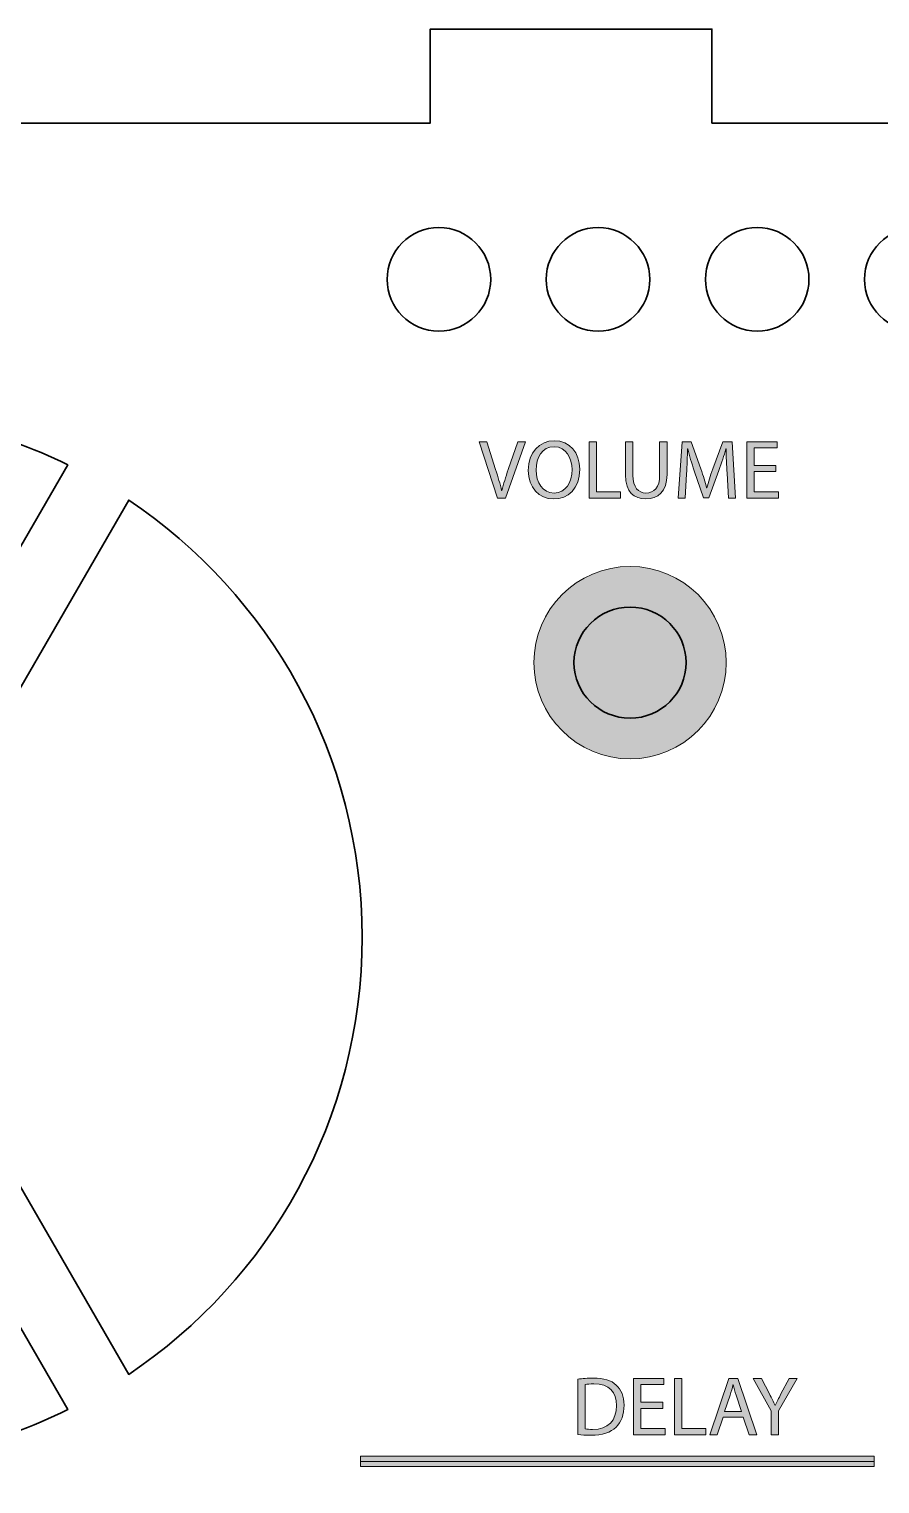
# Model space of a CAD drawing. Header units: inches. Extents: x 182 to 602, y -393 to -9.
# Drawn here: x 256.3 to 313.8, y -108.2 to -9.9 of the extents above; entities that cross this region are included whole.
import ezdxf

# ---------------------------------------------------------------- set-up
doc = ezdxf.new("R2010")
doc.units = ezdxf.units.IN
doc.header["$MEASUREMENT"] = 0
doc.layers.add('TOP', color=7, linetype='Continuous')

# ---------------------------------------------------------------- blocks, each defined once
blk = doc.blocks.new('block 7')
at = {"layer": 'TOP', "color": 1, "lineweight": 35, "true_color": 0xff0000}
for points, knots in [([(232.825, -68.88), (233.909, -64.135), (238.156, -60.593), (243.235, -60.593), (244.328, -60.593), (245.383, -60.758), (246.376, -61.063), (246.376, -61.063), (258.933, -39.338), (258.933, -39.338), (254.197, -37.011), (248.869, -35.701), (243.235, -35.701), (224.375, -35.701), (208.942, -50.351), (207.716, -68.88), (207.716, -68.88), (232.825, -68.88), (232.825, -68.88)], [0, 0, 0, 0, 1, 1, 1, 2, 2, 2, 3, 3, 3, 4, 4, 4, 5, 5, 5, 6, 6, 6, 6]), ([(250.503, -79.075), (250.503, -79.075), (263.06, -100.8), (263.06, -100.8), (272.574, -94.417), (278.836, -83.57), (278.836, -71.261), (278.836, -58.953), (272.574, -48.106), (263.06, -41.722), (263.06, -41.722), (250.503, -63.447), (250.503, -63.447), (252.601, -65.395), (253.915, -68.174), (253.915, -71.261), (253.915, -74.348), (252.601, -77.127), (250.503, -79.075)], [0, 0, 0, 0, 1, 1, 1, 2, 2, 2, 3, 3, 3, 4, 4, 4, 5, 5, 5, 6, 6, 6, 6]), ([(250.355, -71.261), (250.355, -67.333), (247.167, -64.149), (243.235, -64.149), (239.303, -64.149), (236.115, -67.333), (236.115, -71.261), (236.115, -75.189), (239.303, -78.373), (243.235, -78.373), (247.167, -78.373), (250.355, -75.189), (250.355, -71.261)], [0, 0, 0, 0, 1, 1, 1, 2, 2, 2, 3, 3, 3, 4, 4, 4, 4]), ([(246.376, -81.459), (245.383, -81.764), (244.328, -81.929), (243.235, -81.929), (238.156, -81.929), (233.909, -78.387), (232.825, -73.642), (232.825, -73.642), (207.716, -73.642), (207.716, -73.642), (208.942, -92.171), (224.375, -106.821), (243.235, -106.821), (248.869, -106.821), (254.197, -105.512), (258.933, -103.184), (258.933, -103.184), (246.376, -81.459), (246.376, -81.459)], [0, 0, 0, 0, 1, 1, 1, 2, 2, 2, 3, 3, 3, 4, 4, 4, 5, 5, 5, 6, 6, 6, 6])]:
    blk.add_open_spline(points, degree=3, knots=knots, dxfattribs=at)
blk = doc.blocks.new('block 6')
at = {"layer": 'TOP'}
blk.add_blockref('block 7', (0, 0), dxfattribs=at)
blk = doc.blocks.new('block 9')
at = {"layer": 'TOP', "color": 1, "lineweight": 35, "true_color": 0xff0000}
for points in [[(287.527, -26.803), (287.527, -28.736), (285.96, -30.303), (284.027, -30.303), (282.094, -30.303), (280.527, -28.736), (280.527, -26.803), (280.527, -24.87), (282.094, -23.303), (284.027, -23.303), (285.96, -23.303), (287.527, -24.87), (287.527, -26.803)], [(298.283, -26.803), (298.283, -28.736), (296.716, -30.303), (294.783, -30.303), (292.85, -30.303), (291.283, -28.736), (291.283, -26.803), (291.283, -24.87), (292.85, -23.303), (294.783, -23.303), (296.716, -23.303), (298.283, -24.87), (298.283, -26.803)], [(309.04, -26.803), (309.04, -28.736), (307.473, -30.303), (305.54, -30.303), (303.607, -30.303), (302.04, -28.736), (302.04, -26.803), (302.04, -24.87), (303.607, -23.303), (305.54, -23.303), (307.473, -23.303), (309.04, -24.87), (309.04, -26.803)], [(319.796, -26.803), (319.796, -28.736), (318.229, -30.303), (316.296, -30.303), (314.363, -30.303), (312.796, -28.736), (312.796, -26.803), (312.796, -24.87), (314.363, -23.303), (316.296, -23.303), (318.229, -23.303), (319.796, -24.87), (319.796, -26.803)], [(330.552, -26.803), (330.552, -28.736), (328.985, -30.303), (327.052, -30.303), (325.119, -30.303), (323.552, -28.736), (323.552, -26.803), (323.552, -24.87), (325.119, -23.303), (327.052, -23.303), (328.985, -23.303), (330.552, -24.87), (330.552, -26.803)], [(341.309, -26.803), (341.309, -28.736), (339.742, -30.303), (337.809, -30.303), (335.876, -30.303), (334.309, -28.736), (334.309, -26.803), (334.309, -24.87), (335.876, -23.303), (337.809, -23.303), (339.742, -23.303), (341.309, -24.87), (341.309, -26.803)], [(352.065, -26.803), (352.065, -28.736), (350.498, -30.303), (348.565, -30.303), (346.632, -30.303), (345.065, -28.736), (345.065, -26.803), (345.065, -24.87), (346.632, -23.303), (348.565, -23.303), (350.498, -23.303), (352.065, -24.87), (352.065, -26.803)], [(362.821, -26.803), (362.821, -28.736), (361.254, -30.303), (359.321, -30.303), (357.388, -30.303), (355.821, -28.736), (355.821, -26.803), (355.821, -24.87), (357.388, -23.303), (359.321, -23.303), (361.254, -23.303), (362.821, -24.87), (362.821, -26.803)]]:
    blk.add_open_spline(points, degree=3, knots=[0, 0, 0, 0, 1, 1, 1, 2, 2, 2, 3, 3, 3, 4, 4, 4, 4], dxfattribs=at)
blk = doc.blocks.new('block 10')
at = {"layer": 'TOP', "color": 1, "lineweight": 35, "true_color": 0xff0000}
for points in [[(353.261, -52.705), (353.261, -53.533), (353.933, -54.205), (354.761, -54.205), (355.589, -54.205), (356.261, -53.533), (356.261, -52.705), (356.261, -51.877), (355.589, -51.205), (354.761, -51.205), (353.933, -51.205), (353.261, -51.877), (353.261, -52.705)], [(328.567, -81.844), (328.567, -82.673), (329.239, -83.344), (330.067, -83.344), (330.896, -83.344), (331.567, -82.673), (331.567, -81.844), (331.567, -81.016), (330.896, -80.344), (330.067, -80.344), (329.239, -80.344), (328.567, -81.016), (328.567, -81.844)], [(269.654, -115.87), (269.654, -116.699), (270.325, -117.37), (271.154, -117.37), (271.982, -117.37), (272.654, -116.699), (272.654, -115.87), (272.654, -115.042), (271.982, -114.37), (271.154, -114.37), (270.325, -114.37), (269.654, -115.042), (269.654, -115.87)], [(295.054, -115.87), (295.054, -116.699), (295.725, -117.37), (296.554, -117.37), (297.382, -117.37), (298.054, -116.699), (298.054, -115.87), (298.054, -115.042), (297.382, -114.37), (296.554, -114.37), (295.725, -114.37), (295.054, -115.042), (295.054, -115.87)], [(320.454, -115.87), (320.454, -116.699), (321.125, -117.37), (321.954, -117.37), (322.782, -117.37), (323.454, -116.699), (323.454, -115.87), (323.454, -115.042), (322.782, -114.37), (321.954, -114.37), (321.125, -114.37), (320.454, -115.042), (320.454, -115.87)], [(345.854, -115.87), (345.854, -116.699), (346.525, -117.37), (347.354, -117.37), (348.182, -117.37), (348.854, -116.699), (348.854, -115.87), (348.854, -115.042), (348.182, -114.37), (347.354, -114.37), (346.525, -114.37), (345.854, -115.042), (345.854, -115.87)], [(371.254, -115.87), (371.254, -116.699), (371.925, -117.37), (372.754, -117.37), (373.582, -117.37), (374.254, -116.699), (374.254, -115.87), (374.254, -115.042), (373.582, -114.37), (372.754, -114.37), (371.925, -114.37), (371.254, -115.042), (371.254, -115.87)]]:
    blk.add_open_spline(points, degree=3, knots=[0, 0, 0, 0, 1, 1, 1, 2, 2, 2, 3, 3, 3, 4, 4, 4, 4], dxfattribs=at)
blk = doc.blocks.new('block 13')
at = {"layer": 'TOP', "true_color": 0xffffff}
h = blk.add_hatch(color=7, dxfattribs=at)
h.dxf.hatch_style = 2
h.paths.add_polyline_path([(313.442, -107.034), (278.723, -107.034), (278.723, -106.328), (313.442, -106.328)])
at = {"layer": 'TOP', "lineweight": 0}
for points in [[(313.442, -107.034), (278.723, -107.034), (278.723, -106.328), (313.442, -106.328), (313.442, -107.034)], [(278.723, -106.681), (313.442, -106.681)]]:
    blk.add_lwpolyline(points, dxfattribs=at)
blk = doc.blocks.new('block 16')
at = {"layer": 'TOP', "true_color": 0xffffff}
h = blk.add_hatch(color=7, dxfattribs=at)
h.dxf.hatch_style = 2
edge = h.paths.add_edge_path()
edge.add_spline(control_points=[(287.98, -41.581), (287.98, -41.581), (286.737, -37.775), (286.737, -37.775), (286.737, -37.775), (287.268, -37.775), (287.268, -37.775), (287.268, -37.775), (287.861, -39.65), (287.861, -39.65), (288.025, -40.164), (288.166, -40.627), (288.267, -41.073), (288.267, -41.073), (288.279, -41.073), (288.279, -41.073), (288.386, -40.633), (288.544, -40.153), (288.714, -39.656), (288.714, -39.656), (289.357, -37.775), (289.357, -37.775), (289.357, -37.775), (289.883, -37.775), (289.883, -37.775), (289.883, -37.775), (288.522, -41.581), (288.522, -41.581), (288.522, -41.581), (287.98, -41.581), (287.98, -41.581)], knot_values=[0, 0, 0, 0, 1, 1, 1, 2, 2, 2, 3, 3, 3, 4, 4, 4, 5, 5, 5, 6, 6, 6, 7, 7, 7, 8, 8, 8, 9, 9, 9, 10, 10, 10, 10], degree=3, periodic=1)
h = blk.add_hatch(color=7, dxfattribs=at)
h.dxf.hatch_style = 2
edge = h.paths.add_edge_path()
edge.add_spline(control_points=[(293.546, -39.639), (293.546, -40.949), (292.75, -41.643), (291.778, -41.643), (290.773, -41.643), (290.068, -40.864), (290.068, -39.712), (290.068, -38.504), (290.819, -37.713), (291.835, -37.713), (292.874, -37.713), (293.546, -38.51), (293.546, -39.639)], knot_values=[0, 0, 0, 0, 1, 1, 1, 2, 2, 2, 3, 3, 3, 4, 4, 4, 4], degree=3, periodic=1)
edge = h.paths.add_edge_path()
edge.add_spline(control_points=[(290.593, -39.701), (290.593, -40.514), (291.033, -41.243), (291.807, -41.243), (292.586, -41.243), (293.026, -40.525), (293.026, -39.661), (293.026, -38.905), (292.631, -38.114), (291.812, -38.114), (290.999, -38.114), (290.593, -38.865), (290.593, -39.701)], knot_values=[0, 0, 0, 0, 1, 1, 1, 2, 2, 2, 3, 3, 3, 4, 4, 4, 4], degree=3, periodic=1)
h = blk.add_hatch(color=7, dxfattribs=at)
h.dxf.hatch_style = 2
h.paths.add_polyline_path([(294.183, -37.775), (294.674, -37.775), (294.674, -41.169), (296.3, -41.169), (296.3, -41.581), (294.183, -41.581)])
h = blk.add_hatch(color=7, dxfattribs=at)
h.dxf.hatch_style = 2
edge = h.paths.add_edge_path()
edge.add_spline(control_points=[(297.135, -37.775), (297.135, -37.775), (297.135, -40.029), (297.135, -40.029), (297.135, -40.881), (297.513, -41.243), (298.021, -41.243), (298.586, -41.243), (298.947, -40.87), (298.947, -40.029), (298.947, -40.029), (298.947, -37.775), (298.947, -37.775), (298.947, -37.775), (299.444, -37.775), (299.444, -37.775), (299.444, -37.775), (299.444, -39.994), (299.444, -39.994), (299.444, -41.163), (298.829, -41.643), (298.004, -41.643), (297.225, -41.643), (296.638, -41.197), (296.638, -40.017), (296.638, -40.017), (296.638, -37.775), (296.638, -37.775), (296.638, -37.775), (297.135, -37.775), (297.135, -37.775)], knot_values=[0, 0, 0, 0, 1, 1, 1, 2, 2, 2, 3, 3, 3, 4, 4, 4, 5, 5, 5, 6, 6, 6, 7, 7, 7, 8, 8, 8, 9, 9, 9, 10, 10, 10, 10], degree=3, periodic=1)
h = blk.add_hatch(color=7, dxfattribs=at)
h.dxf.hatch_style = 2
edge = h.paths.add_edge_path()
edge.add_spline(control_points=[(303.503, -39.91), (303.474, -39.379), (303.44, -38.741), (303.446, -38.267), (303.446, -38.267), (303.429, -38.267), (303.429, -38.267), (303.299, -38.713), (303.141, -39.187), (302.949, -39.712), (302.949, -39.712), (302.277, -41.559), (302.277, -41.559), (302.277, -41.559), (301.905, -41.559), (301.905, -41.559), (301.905, -41.559), (301.289, -39.746), (301.289, -39.746), (301.108, -39.21), (300.956, -38.718), (300.849, -38.267), (300.849, -38.267), (300.837, -38.267), (300.837, -38.267), (300.826, -38.741), (300.798, -39.379), (300.764, -39.949), (300.764, -39.949), (300.662, -41.581), (300.662, -41.581), (300.662, -41.581), (300.194, -41.581), (300.194, -41.581), (300.194, -41.581), (300.459, -37.775), (300.459, -37.775), (300.459, -37.775), (301.086, -37.775), (301.086, -37.775), (301.086, -37.775), (301.735, -39.616), (301.735, -39.616), (301.893, -40.085), (302.023, -40.503), (302.119, -40.898), (302.119, -40.898), (302.136, -40.898), (302.136, -40.898), (302.232, -40.514), (302.368, -40.096), (302.537, -39.616), (302.537, -39.616), (303.215, -37.775), (303.215, -37.775), (303.215, -37.775), (303.841, -37.775), (303.841, -37.775), (303.841, -37.775), (304.078, -41.581), (304.078, -41.581), (304.078, -41.581), (303.598, -41.581), (303.598, -41.581), (303.598, -41.581), (303.503, -39.91), (303.503, -39.91)], knot_values=[0, 0, 0, 0, 1, 1, 1, 2, 2, 2, 3, 3, 3, 4, 4, 4, 5, 5, 5, 6, 6, 6, 7, 7, 7, 8, 8, 8, 9, 9, 9, 10, 10, 10, 11, 11, 11, 12, 12, 12, 13, 13, 13, 14, 14, 14, 15, 15, 15, 16, 16, 16, 17, 17, 17, 18, 18, 18, 19, 19, 19, 20, 20, 20, 21, 21, 21, 22, 22, 22, 22], degree=3, periodic=1)
h = blk.add_hatch(color=7, dxfattribs=at)
h.dxf.hatch_style = 2
h.paths.add_polyline_path([(306.804, -39.797), (305.325, -39.797), (305.325, -41.169), (306.974, -41.169), (306.974, -41.581), (304.834, -41.581), (304.834, -37.775), (306.889, -37.775), (306.889, -38.188), (305.325, -38.188), (305.325, -39.39), (306.804, -39.39)])
at = {"layer": 'TOP', "lineweight": 0}
for points in [[(294.183, -37.775), (294.674, -37.775), (294.674, -41.169), (296.3, -41.169), (296.3, -41.581), (294.183, -41.581), (294.183, -37.775)], [(306.804, -39.797), (305.325, -39.797), (305.325, -41.169), (306.974, -41.169), (306.974, -41.581), (304.834, -41.581), (304.834, -37.775), (306.889, -37.775), (306.889, -38.188), (305.325, -38.188), (305.325, -39.39), (306.804, -39.39), (306.804, -39.797)]]:
    blk.add_lwpolyline(points, dxfattribs=at)
for points, knots in [([(287.98, -41.581), (287.98, -41.581), (286.737, -37.775), (286.737, -37.775), (286.737, -37.775), (287.268, -37.775), (287.268, -37.775), (287.268, -37.775), (287.861, -39.65), (287.861, -39.65), (288.025, -40.164), (288.166, -40.627), (288.267, -41.073), (288.267, -41.073), (288.279, -41.073), (288.279, -41.073), (288.386, -40.633), (288.544, -40.153), (288.714, -39.656), (288.714, -39.656), (289.357, -37.775), (289.357, -37.775), (289.357, -37.775), (289.883, -37.775), (289.883, -37.775), (289.883, -37.775), (288.522, -41.581), (288.522, -41.581), (288.522, -41.581), (287.98, -41.581), (287.98, -41.581)], [0, 0, 0, 0, 1, 1, 1, 2, 2, 2, 3, 3, 3, 4, 4, 4, 5, 5, 5, 6, 6, 6, 7, 7, 7, 8, 8, 8, 9, 9, 9, 10, 10, 10, 10]), ([(293.546, -39.639), (293.546, -40.949), (292.75, -41.643), (291.778, -41.643), (290.773, -41.643), (290.068, -40.864), (290.068, -39.712), (290.068, -38.504), (290.819, -37.713), (291.835, -37.713), (292.874, -37.713), (293.546, -38.51), (293.546, -39.639)], [0, 0, 0, 0, 1, 1, 1, 2, 2, 2, 3, 3, 3, 4, 4, 4, 4]), ([(290.593, -39.701), (290.593, -40.514), (291.033, -41.243), (291.807, -41.243), (292.586, -41.243), (293.026, -40.525), (293.026, -39.661), (293.026, -38.905), (292.631, -38.114), (291.812, -38.114), (290.999, -38.114), (290.593, -38.865), (290.593, -39.701)], [0, 0, 0, 0, 1, 1, 1, 2, 2, 2, 3, 3, 3, 4, 4, 4, 4]), ([(297.135, -37.775), (297.135, -37.775), (297.135, -40.029), (297.135, -40.029), (297.135, -40.881), (297.513, -41.243), (298.021, -41.243), (298.586, -41.243), (298.947, -40.87), (298.947, -40.029), (298.947, -40.029), (298.947, -37.775), (298.947, -37.775), (298.947, -37.775), (299.444, -37.775), (299.444, -37.775), (299.444, -37.775), (299.444, -39.994), (299.444, -39.994), (299.444, -41.163), (298.829, -41.643), (298.004, -41.643), (297.225, -41.643), (296.638, -41.197), (296.638, -40.017), (296.638, -40.017), (296.638, -37.775), (296.638, -37.775), (296.638, -37.775), (297.135, -37.775), (297.135, -37.775)], [0, 0, 0, 0, 1, 1, 1, 2, 2, 2, 3, 3, 3, 4, 4, 4, 5, 5, 5, 6, 6, 6, 7, 7, 7, 8, 8, 8, 9, 9, 9, 10, 10, 10, 10]), ([(303.503, -39.91), (303.474, -39.379), (303.44, -38.741), (303.446, -38.267), (303.446, -38.267), (303.429, -38.267), (303.429, -38.267), (303.299, -38.713), (303.141, -39.187), (302.949, -39.712), (302.949, -39.712), (302.277, -41.559), (302.277, -41.559), (302.277, -41.559), (301.905, -41.559), (301.905, -41.559), (301.905, -41.559), (301.289, -39.746), (301.289, -39.746), (301.108, -39.21), (300.956, -38.718), (300.849, -38.267), (300.849, -38.267), (300.837, -38.267), (300.837, -38.267), (300.826, -38.741), (300.798, -39.379), (300.764, -39.949), (300.764, -39.949), (300.662, -41.581), (300.662, -41.581), (300.662, -41.581), (300.194, -41.581), (300.194, -41.581), (300.194, -41.581), (300.459, -37.775), (300.459, -37.775), (300.459, -37.775), (301.086, -37.775), (301.086, -37.775), (301.086, -37.775), (301.735, -39.616), (301.735, -39.616), (301.893, -40.085), (302.023, -40.503), (302.119, -40.898), (302.119, -40.898), (302.136, -40.898), (302.136, -40.898), (302.232, -40.514), (302.368, -40.096), (302.537, -39.616), (302.537, -39.616), (303.215, -37.775), (303.215, -37.775), (303.215, -37.775), (303.841, -37.775), (303.841, -37.775), (303.841, -37.775), (304.078, -41.581), (304.078, -41.581), (304.078, -41.581), (303.598, -41.581), (303.598, -41.581), (303.598, -41.581), (303.503, -39.91), (303.503, -39.91)], [0, 0, 0, 0, 1, 1, 1, 2, 2, 2, 3, 3, 3, 4, 4, 4, 5, 5, 5, 6, 6, 6, 7, 7, 7, 8, 8, 8, 9, 9, 9, 10, 10, 10, 11, 11, 11, 12, 12, 12, 13, 13, 13, 14, 14, 14, 15, 15, 15, 16, 16, 16, 17, 17, 17, 18, 18, 18, 19, 19, 19, 20, 20, 20, 21, 21, 21, 22, 22, 22, 22])]:
    blk.add_open_spline(points, degree=3, knots=knots, dxfattribs=at)
blk = doc.blocks.new('block 28')
at = {"layer": 'TOP', "true_color": 0xffffff}
h = blk.add_hatch(color=7, dxfattribs=at)
h.dxf.hatch_style = 2
edge = h.paths.add_edge_path()
edge.add_spline(control_points=[(293.424, -101.125), (293.723, -101.08), (294.079, -101.046), (294.468, -101.046), (295.174, -101.046), (295.677, -101.21), (296.01, -101.521), (296.349, -101.831), (296.546, -102.272), (296.546, -102.887), (296.546, -103.508), (296.354, -104.016), (295.999, -104.367), (295.643, -104.722), (295.056, -104.914), (294.316, -104.914), (293.966, -104.914), (293.672, -104.897), (293.424, -104.869), (293.424, -104.869), (293.424, -101.125), (293.424, -101.125)], knot_values=[0, 0, 0, 0, 1, 1, 1, 2, 2, 2, 3, 3, 3, 4, 4, 4, 5, 5, 5, 6, 6, 6, 7, 7, 7, 7], degree=3, periodic=1)
edge = h.paths.add_edge_path()
edge.add_spline(control_points=[(293.915, -104.491), (294.039, -104.514), (294.22, -104.519), (294.412, -104.519), (295.462, -104.519), (296.032, -103.932), (296.032, -102.904), (296.038, -102.006), (295.53, -101.436), (294.491, -101.436), (294.237, -101.436), (294.045, -101.459), (293.915, -101.487), (293.915, -101.487), (293.915, -104.491), (293.915, -104.491)], knot_values=[0, 0, 0, 0, 1, 1, 1, 2, 2, 2, 3, 3, 3, 4, 4, 4, 5, 5, 5, 5], degree=3, periodic=1)
h = blk.add_hatch(color=7, dxfattribs=at)
h.dxf.hatch_style = 2
h.paths.add_polyline_path([(299.154, -103.096), (297.674, -103.096), (297.674, -104.468), (299.323, -104.468), (299.323, -104.881), (297.183, -104.881), (297.183, -101.075), (299.238, -101.075), (299.238, -101.487), (297.674, -101.487), (297.674, -102.689), (299.154, -102.689)])
h = blk.add_hatch(color=7, dxfattribs=at)
h.dxf.hatch_style = 2
h.paths.add_polyline_path([(299.96, -101.075), (300.451, -101.075), (300.451, -104.468), (302.077, -104.468), (302.077, -104.881), (299.96, -104.881)])
h = blk.add_hatch(color=7, dxfattribs=at)
h.dxf.hatch_style = 2
h.paths.add_polyline_path([(303.239, -103.683), (302.844, -104.881), (302.336, -104.881), (303.629, -101.075), (304.222, -101.075), (305.52, -104.881), (304.995, -104.881), (304.589, -103.683)])
edge = h.paths.add_edge_path()
edge.add_spline(control_points=[(304.487, -103.3), (304.487, -103.3), (304.115, -102.204), (304.115, -102.204), (304.03, -101.956), (303.973, -101.73), (303.917, -101.509), (303.917, -101.509), (303.905, -101.509), (303.905, -101.509), (303.849, -101.735), (303.787, -101.967), (303.714, -102.198), (303.714, -102.198), (303.341, -103.3), (303.341, -103.3), (303.341, -103.3), (304.487, -103.3), (304.487, -103.3)], knot_values=[0, 0, 0, 0, 1, 1, 1, 2, 2, 2, 3, 3, 3, 4, 4, 4, 5, 5, 5, 6, 6, 6, 6], degree=3, periodic=1)
h = blk.add_hatch(color=7, dxfattribs=at)
h.dxf.hatch_style = 2
edge = h.paths.add_edge_path()
edge.add_spline(control_points=[(306.479, -104.881), (306.479, -104.881), (306.479, -103.265), (306.479, -103.265), (306.479, -103.265), (305.277, -101.075), (305.277, -101.075), (305.277, -101.075), (305.836, -101.075), (305.836, -101.075), (305.836, -101.075), (306.372, -102.125), (306.372, -102.125), (306.519, -102.413), (306.632, -102.644), (306.75, -102.91), (306.75, -102.91), (306.762, -102.91), (306.762, -102.91), (306.869, -102.661), (306.999, -102.413), (307.146, -102.125), (307.146, -102.125), (307.693, -101.075), (307.693, -101.075), (307.693, -101.075), (308.252, -101.075), (308.252, -101.075), (308.252, -101.075), (306.976, -103.26), (306.976, -103.26), (306.976, -103.26), (306.976, -104.881), (306.976, -104.881), (306.976, -104.881), (306.479, -104.881), (306.479, -104.881)], knot_values=[0, 0, 0, 0, 1, 1, 1, 2, 2, 2, 3, 3, 3, 4, 4, 4, 5, 5, 5, 6, 6, 6, 7, 7, 7, 8, 8, 8, 9, 9, 9, 10, 10, 10, 11, 11, 11, 12, 12, 12, 12], degree=3, periodic=1)
at = {"layer": 'TOP', "lineweight": 0}
for points in [[(299.154, -103.096), (297.674, -103.096), (297.674, -104.468), (299.323, -104.468), (299.323, -104.881), (297.183, -104.881), (297.183, -101.075), (299.238, -101.075), (299.238, -101.487), (297.674, -101.487), (297.674, -102.689), (299.154, -102.689), (299.154, -103.096)], [(299.96, -101.075), (300.451, -101.075), (300.451, -104.468), (302.077, -104.468), (302.077, -104.881), (299.96, -104.881), (299.96, -101.075)], [(303.239, -103.683), (302.844, -104.881), (302.336, -104.881), (303.629, -101.075), (304.222, -101.075), (305.52, -104.881), (304.995, -104.881), (304.589, -103.683), (303.239, -103.683)]]:
    blk.add_lwpolyline(points, dxfattribs=at)
for points, knots in [([(293.424, -101.125), (293.723, -101.08), (294.079, -101.046), (294.468, -101.046), (295.174, -101.046), (295.677, -101.21), (296.01, -101.521), (296.349, -101.831), (296.546, -102.272), (296.546, -102.887), (296.546, -103.508), (296.354, -104.016), (295.999, -104.367), (295.643, -104.722), (295.056, -104.914), (294.316, -104.914), (293.966, -104.914), (293.672, -104.897), (293.424, -104.869), (293.424, -104.869), (293.424, -101.125), (293.424, -101.125)], [0, 0, 0, 0, 1, 1, 1, 2, 2, 2, 3, 3, 3, 4, 4, 4, 5, 5, 5, 6, 6, 6, 7, 7, 7, 7]), ([(306.479, -104.881), (306.479, -104.881), (306.479, -103.265), (306.479, -103.265), (306.479, -103.265), (305.277, -101.075), (305.277, -101.075), (305.277, -101.075), (305.836, -101.075), (305.836, -101.075), (305.836, -101.075), (306.372, -102.125), (306.372, -102.125), (306.519, -102.413), (306.632, -102.644), (306.75, -102.91), (306.75, -102.91), (306.762, -102.91), (306.762, -102.91), (306.869, -102.661), (306.999, -102.413), (307.146, -102.125), (307.146, -102.125), (307.693, -101.075), (307.693, -101.075), (307.693, -101.075), (308.252, -101.075), (308.252, -101.075), (308.252, -101.075), (306.976, -103.26), (306.976, -103.26), (306.976, -103.26), (306.976, -104.881), (306.976, -104.881), (306.976, -104.881), (306.479, -104.881), (306.479, -104.881)], [0, 0, 0, 0, 1, 1, 1, 2, 2, 2, 3, 3, 3, 4, 4, 4, 5, 5, 5, 6, 6, 6, 7, 7, 7, 8, 8, 8, 9, 9, 9, 10, 10, 10, 11, 11, 11, 12, 12, 12, 12]), ([(293.915, -104.491), (294.039, -104.514), (294.22, -104.519), (294.412, -104.519), (295.462, -104.519), (296.032, -103.932), (296.032, -102.904), (296.038, -102.006), (295.53, -101.436), (294.491, -101.436), (294.237, -101.436), (294.045, -101.459), (293.915, -101.487), (293.915, -101.487), (293.915, -104.491), (293.915, -104.491)], [0, 0, 0, 0, 1, 1, 1, 2, 2, 2, 3, 3, 3, 4, 4, 4, 5, 5, 5, 5]), ([(304.487, -103.3), (304.487, -103.3), (304.115, -102.204), (304.115, -102.204), (304.03, -101.956), (303.973, -101.73), (303.917, -101.509), (303.917, -101.509), (303.905, -101.509), (303.905, -101.509), (303.849, -101.735), (303.787, -101.967), (303.714, -102.198), (303.714, -102.198), (303.341, -103.3), (303.341, -103.3), (303.341, -103.3), (304.487, -103.3), (304.487, -103.3)], [0, 0, 0, 0, 1, 1, 1, 2, 2, 2, 3, 3, 3, 4, 4, 4, 5, 5, 5, 6, 6, 6, 6])]:
    blk.add_open_spline(points, degree=3, knots=knots, dxfattribs=at)
blk = doc.blocks.new('block 11')
at = {"layer": 'TOP'}
for name in ['block 16', 'block 28', 'block 13']:
    blk.add_blockref(name, (0, 0), dxfattribs=at)

msp = doc.modelspace()

# ---------------------------------------------------------------- hatches: boundary and pattern name
at = {"layer": 'TOP', "true_color": 0x662d91}
h = msp.add_hatch(color=197, dxfattribs=at)
h.dxf.hatch_style = 2
edge = h.paths.add_edge_path()
edge.add_spline(control_points=[(303.446, -52.705), (303.446, -56.295), (300.536, -59.205), (296.946, -59.205), (293.357, -59.205), (290.446, -56.295), (290.446, -52.705), (290.446, -49.115), (293.357, -46.205), (296.946, -46.205), (300.536, -46.205), (303.446, -49.115), (303.446, -52.705)], knot_values=[0, 0, 0, 0, 1, 1, 1, 2, 2, 2, 3, 3, 3, 4, 4, 4, 4], degree=3, periodic=1)

# ---------------------------------------------------------------- linework, layer by layer
at = {"layer": 'TOP', "color": 1, "lineweight": 35, "true_color": 0xff0000}
for points, knots in [([(410.435, -168.643), (410.435, -168.643), (390.679, -168.643), (390.679, -168.643), (390.679, -168.643), (390.679, -174.993), (390.679, -174.993), (390.679, -174.993), (370.924, -174.993), (370.924, -174.993), (370.924, -174.993), (370.924, -168.643), (370.924, -168.643), (370.924, -168.643), (351.168, -168.643), (351.168, -168.643), (351.168, -168.643), (351.168, -174.993), (351.168, -174.993), (351.168, -174.993), (331.412, -174.993), (331.412, -174.993), (331.412, -174.993), (331.412, -168.643), (331.412, -168.643), (331.412, -168.643), (311.657, -168.643), (311.657, -168.643), (311.657, -168.643), (311.657, -174.993), (311.657, -174.993), (311.657, -174.993), (291.901, -174.993), (291.901, -174.993), (291.901, -174.993), (291.901, -168.643), (291.901, -168.643), (291.901, -168.643), (272.146, -168.643), (272.146, -168.643), (272.146, -168.643), (272.146, -174.993), (272.146, -174.993), (272.146, -174.993), (252.39, -174.993), (252.39, -174.993), (252.39, -174.993), (252.39, -168.643), (252.39, -168.643), (252.39, -168.643), (232.635, -168.643), (232.635, -168.643), (208.098, -168.643), (188.185, -148.729), (188.185, -124.193), (188.185, -124.193), (188.185, -111.493), (188.185, -111.493), (188.185, -111.493), (181.835, -111.493), (181.835, -111.493), (181.835, -111.493), (181.835, -98.793), (181.835, -98.793), (181.835, -98.793), (188.185, -98.793), (188.185, -98.793), (188.185, -98.793), (188.185, -86.093), (188.185, -86.093), (188.185, -86.093), (181.835, -86.093), (181.835, -86.093), (181.835, -86.093), (181.835, -73.393), (181.835, -73.393), (181.835, -73.393), (188.185, -73.393), (188.185, -73.393), (188.185, -73.393), (188.185, -60.693), (188.185, -60.693), (188.185, -36.156), (208.098, -16.243), (232.635, -16.243), (232.635, -16.243), (232.635, -16.243), (232.635, -16.243), (232.635, -16.243), (283.435, -16.243), (283.435, -16.243), (283.435, -16.243), (283.435, -9.893), (283.435, -9.893), (283.435, -9.893), (302.485, -9.893), (302.485, -9.893), (302.485, -9.893), (302.485, -16.243), (302.485, -16.243), (302.485, -16.243), (340.585, -16.243), (340.585, -16.243), (340.585, -16.243), (340.585, -9.893), (340.585, -9.893), (340.585, -9.893), (359.635, -9.893), (359.635, -9.893), (359.635, -9.893), (359.635, -16.243), (359.635, -16.243), (359.635, -16.243), (410.435, -16.243), (410.435, -16.243), (434.971, -16.243), (454.885, -36.156), (454.885, -60.693), (454.885, -60.693), (454.885, -73.393), (454.885, -73.393), (454.885, -73.393), (461.235, -73.393), (461.235, -73.393), (461.235, -73.393), (461.235, -86.093), (461.235, -86.093), (461.235, -86.093), (454.885, -86.093), (454.885, -86.093), (454.885, -86.093), (454.885, -98.793), (454.885, -98.793), (454.885, -98.793), (461.235, -98.793), (461.235, -98.793), (461.235, -98.793), (461.235, -111.493), (461.235, -111.493), (461.235, -111.493), (454.885, -111.493), (454.885, -111.493), (454.885, -111.493), (454.885, -124.193), (454.885, -124.193), (454.885, -148.729), (434.971, -168.643), (410.435, -168.643), (410.435, -168.643), (410.435, -168.643), (410.435, -168.643)], [0, 0, 0, 0, 1, 1, 1, 2, 2, 2, 3, 3, 3, 4, 4, 4, 5, 5, 5, 6, 6, 6, 7, 7, 7, 8, 8, 8, 9, 9, 9, 10, 10, 10, 11, 11, 11, 12, 12, 12, 13, 13, 13, 14, 14, 14, 15, 15, 15, 16, 16, 16, 17, 17, 17, 18, 18, 18, 19, 19, 19, 20, 20, 20, 21, 21, 21, 22, 22, 22, 23, 23, 23, 24, 24, 24, 25, 25, 25, 26, 26, 26, 27, 27, 27, 28, 28, 28, 29, 29, 29, 30, 30, 30, 31, 31, 31, 32, 32, 32, 33, 33, 33, 34, 34, 34, 35, 35, 35, 36, 36, 36, 37, 37, 37, 38, 38, 38, 39, 39, 39, 40, 40, 40, 41, 41, 41, 42, 42, 42, 43, 43, 43, 44, 44, 44, 45, 45, 45, 46, 46, 46, 47, 47, 47, 48, 48, 48, 49, 49, 49, 50, 50, 50, 50]), ([(300.737, -52.705), (300.737, -54.776), (299.04, -56.455), (296.946, -56.455), (294.853, -56.455), (293.156, -54.776), (293.156, -52.705), (293.156, -50.634), (294.853, -48.955), (296.946, -48.955), (299.04, -48.955), (300.737, -50.634), (300.737, -52.705)], [0, 0, 0, 0, 1, 1, 1, 2, 2, 2, 3, 3, 3, 4, 4, 4, 4])]:
    msp.add_open_spline(points, degree=3, knots=knots, dxfattribs=at)
at = {"layer": 'TOP', "lineweight": 0}
msp.add_open_spline([(303.446, -52.705), (303.446, -56.295), (300.536, -59.205), (296.946, -59.205), (293.357, -59.205), (290.446, -56.295), (290.446, -52.705), (290.446, -49.115), (293.357, -46.205), (296.946, -46.205), (300.536, -46.205), (303.446, -49.115), (303.446, -52.705)], degree=3, knots=[0, 0, 0, 0, 1, 1, 1, 2, 2, 2, 3, 3, 3, 4, 4, 4, 4], dxfattribs=at)

# ---------------------------------------------------------------- block references
at = {"layer": 'TOP'}
for name in ['block 9', 'block 6', 'block 11', 'block 10']:
    msp.add_blockref(name, (0, 0), dxfattribs=at)

doc.saveas('drawing.dxf')
